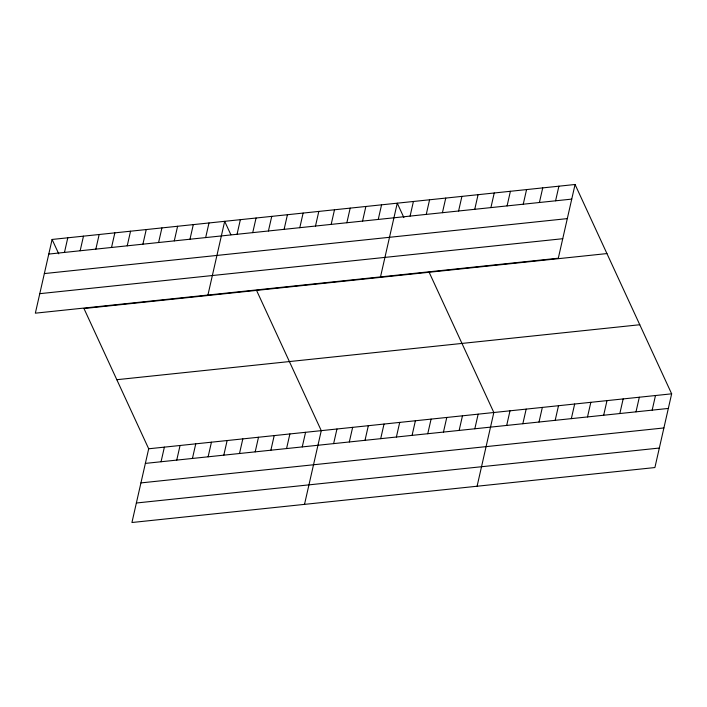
<?xml version="1.0" encoding="UTF-8"?>
<svg xmlns="http://www.w3.org/2000/svg" width="707" height="707" viewBox="0 0 707 707"><rect width="100%" height="100%" fill="white"/><g stroke="black" fill="none" stroke-linecap="round" stroke-linejoin="round"><path stroke-width="1.06" d="M52.097 239.452L35.35 313.174L558.309 258.214L575.065 184.492L52.097 239.452L58.743 253.84M64.47 252.426L67.792 237.799M80.156 250.773L83.479 236.156M95.843 249.129L99.166 234.503M111.529 247.477L114.852 232.859M127.225 245.833L130.548 231.207M142.911 244.18L146.234 229.563M158.598 242.528L161.921 227.91M174.284 240.884L177.607 226.258M189.98 239.231L193.303 224.614M606.933 253.574L83.974 308.535L148.691 448.786L131.935 522.508L654.903 467.548L671.65 393.826L575.065 184.492M205.666 237.587L208.989 222.961M161.055 461.759L164.377 447.133M207.929 295.04L224.676 221.318L230.871 234.751M176.741 460.107L180.064 445.49M237.048 234.291L240.362 219.665M192.437 458.463L195.751 443.837M252.735 232.638L256.058 218.021M208.123 456.81L211.446 442.193M268.421 230.986L271.744 216.369M223.81 455.158L227.133 440.541M284.108 229.342L287.431 214.716M239.496 453.514L242.819 438.897M299.803 227.689L303.117 213.072M255.192 451.861L258.506 437.244M315.49 226.046L318.813 211.42M270.878 450.218L274.201 435.592M331.176 224.393L334.499 209.776M286.565 448.565L289.888 433.948M346.863 222.749L350.186 208.123M302.251 446.921L305.574 432.295M362.558 221.097L365.873 206.479M304.514 504.374L321.27 430.651L256.553 290.391M378.245 219.444L381.568 204.827M333.633 443.616L336.956 428.999M380.507 276.897L397.254 203.183L403.891 217.57M349.32 441.972L352.643 427.355M410.095 216.103L413.418 201.477M365.006 440.32L368.329 425.702M426.259 214.398L429.582 199.781M380.702 438.676L384.025 424.05M442.423 212.701L445.746 198.084M396.388 437.023L399.711 422.406M458.587 211.004L461.91 196.387M412.075 435.379L415.398 420.753M474.751 209.307L478.073 194.681M427.762 433.727L431.084 419.11M490.914 207.611L494.237 192.984M443.457 432.083L446.78 417.457M507.078 205.905L510.401 191.288M459.143 430.43L462.466 415.813M523.251 204.208L526.565 189.591M474.83 428.778L478.153 414.161M539.414 202.511L542.729 187.894M477.092 486.23L493.839 412.508L429.131 272.257M555.578 200.815L558.901 186.188M506.689 425.437L510.003 410.811M522.853 423.732L526.167 409.114M539.017 422.035L542.34 407.418M555.181 420.338L558.503 405.721M571.344 418.641L574.667 404.015M587.508 416.936L590.831 402.318M603.672 415.239L606.995 400.622M619.836 413.542L623.159 398.925M636 411.845L639.322 397.219M652.163 410.148L655.486 395.522M48.774 254.069L571.742 199.109M44.347 273.574L567.306 218.613M39.778 293.67L562.745 238.71M116.814 379.703L639.773 324.743M148.691 448.786L671.65 393.826M145.368 463.403L668.327 408.443M140.932 482.908L663.9 427.947M136.371 503.004L659.331 448.044"/></g></svg>
